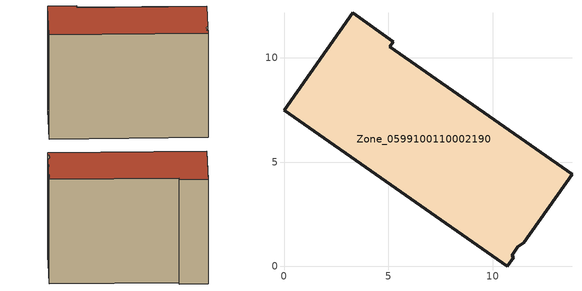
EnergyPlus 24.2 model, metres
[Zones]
Zone_0599100110002190
 floor ground (C_G): 11.49,1.13 11.2,0.93 10.92,0.52 11.01,0.45 10.69,0 0,7.49 3.3,12.17 5.24,10.78 5.06,10.54 13.81,4.41 z4.75
 wall outside (C_F): 11.49,1.13 13.81,4.41 5.06,10.54 5.24,10.78 3.3,12.17 0,7.49 10.69,0 11.01,0.45 10.92,0.52 11.2,0.93 11.49,1.13 z4.75:14.14
 roof outside (C_R): 11.2,0.93 11.49,1.13 13.81,4.41 5.06,10.54 5.24,10.78 3.3,12.17 0,7.49 10.69,0 11.01,0.45 10.92,0.52 z14.14
[BUILDING]
Pand.0599100110002190: North Axis=0; Terrain=City; Loads Convergence Tolerance Value=0.04; Temperature Convergence Tolerance Value=0.4; Solar Distribution=FullExterior; Maximum Number of Warmup Days=25; Minimum Number of Warmup Days=1
[Site:Location]
Rotterdam.The.Hague.AP_ZH_NLD Design_Conditions: Latitude=51.96; Longitude=4.45; Time Zone=1; Elevation=-4.5
[SITE:GROUNDTEMPERATURE:BUILDINGSURFACE]
18, 18, 18, 18, 18, 18, 18, 18, 18, 18, 18, 18
[MATERIAL] Thermal Absorptance=0.9; Solar Absorptance=0.7; Visible Absorptance=0.7
Name | Roughness | Thickness | Conductivity | Density | Specific Heat
G.TI.2015-2018 | MediumSmooth | 0.15 | 0.0428571 | 540 | 1210
F.TI.2015-2018 | Rough | 0.3 | 0.0666667 | 1920 | 840
R.TI.2015-2018 | MediumRough | 0.2 | 0.0333333 | 1500 | 1000
[CONSTRUCTION]
C_G: G.TI.2015-2018
C_F: F.TI.2015-2018
C_R: R.TI.2015-2018
[ZONE]
Zone_0599100110002190: Type=1; Multiplier=1; Ceiling Height=Autocalculate; Volume=Autocalculate; Floor Area=autocalculate; Part of Total Floor Area=Yes
[ZONEINFILTRATION:DESIGNFLOWRATE]
Infil_Zone_0599100110002190: Zone or ZoneList or Space or SpaceList=Zone_0599100110002190; Schedule=AlwaysOn; Design Flow Rate Calculation Method=Flow/Area; Flow Rate per Floor Area=0.0015; Constant Term Coefficient=1; Temperature Term Coefficient=0; Velocity Term Coefficient=0; Velocity Squared Term Coefficient=0
[HVACTEMPLATE:ZONE:IDEALLOADSAIRSYSTEM]
Zone_0599100110002190: Maximum Heating Supply Air Temperature=50; Minimum Cooling Supply Air Temperature=13; Maximum Heating Supply Air Humidity Ratio=0.0156; Minimum Cooling Supply Air Humidity Ratio=0.0077; Heating Limit=NoLimit; Cooling Limit=NoLimit; Dehumidification Control Type=ConstantSensibleHeatRatio; Cooling Sensible Heat Ratio=0.7; Dehumidification Setpoint=60; Humidification Control Type=None; Humidification Setpoint=30; Outdoor Air Method=None; Outdoor Air Flow Rate per Person=0.00944; Outdoor Air Flow Rate per Zone Floor Area=0; Outdoor Air Flow Rate per Zone=0; Demand Controlled Ventilation Type=None; Outdoor Air Economizer Type=NoEconomizer; Heat Recovery Type=None; Sensible Heat Recovery Effectiveness=0.7; Latent Heat Recovery Effectiveness=0.65
[ZONECONTROL:THERMOSTAT]
ThermostatControl_Zone_0599100110002190: Zone or ZoneList=Zone_0599100110002190; Control Type Schedule=DualSetpointControlType; Control 1=Thermostat_Zone_0599100110002190; Temperature Difference Between Cutout And Setpoint=0
[THERMOSTATSETPOINT:DUALSETPOINT]
Thermostat_Zone_0599100110002190: Heating Setpoint Temperature Schedule=HeatingSetpoint_Zone_0599100110002190; Cooling Setpoint Temperature Schedule=CoolingSetpoint_Zone_0599100110002190
[SCHEDULE:COMPACT]
HeatingSetpoint_Zone_0599100110002190: Through: 12/31, For: AllDays, Until: 24:00, 21
CoolingSetpoint_Zone_0599100110002190: Through: 12/31, For: AllDays, Until: 24:00, 24
DualSetpointControlType: Through: 12/31, For: AllDays, Until: 24:00, 4
AlwaysOn: Through: 12/31, For: AllDays, Until: 24:00, 1
